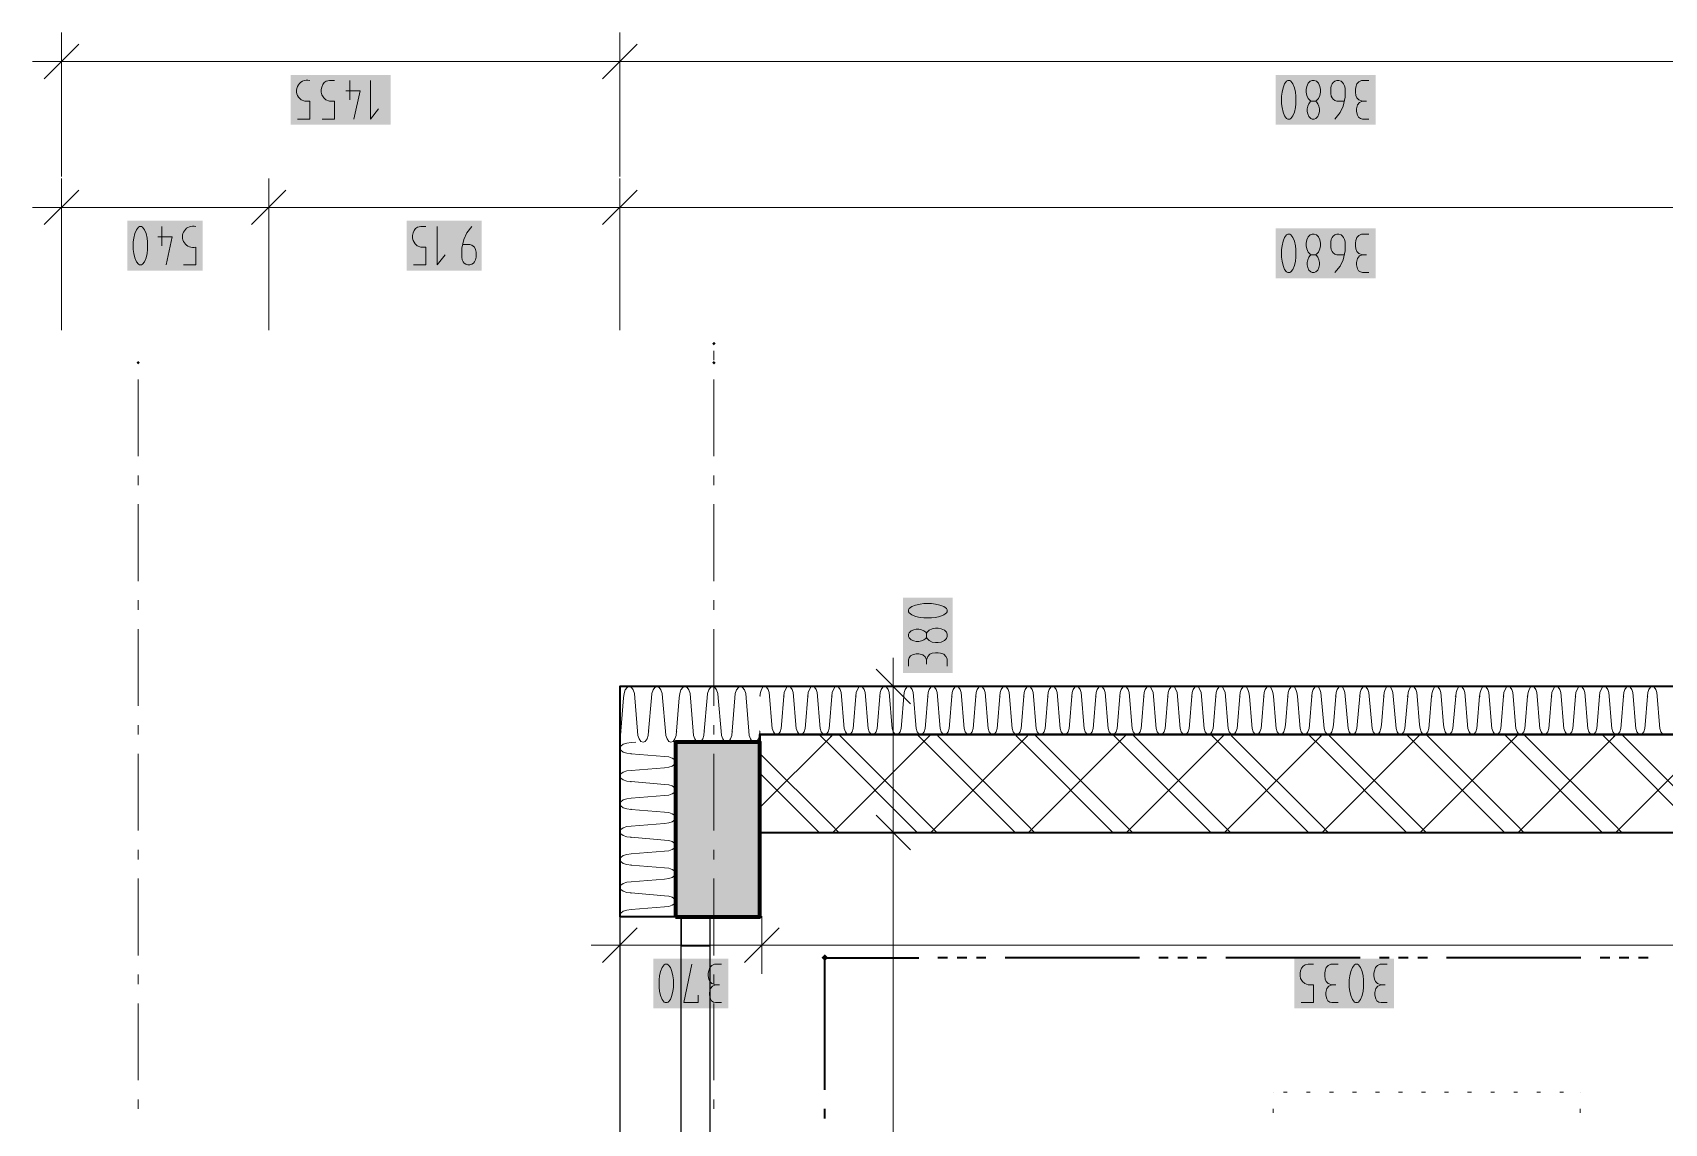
# Model space of a CAD drawing. Header units: millimetres. Extents: x 0 to 594, y 0 to 420.
# Drawn here: x 95.18 to 134.11, y 321.19 to 347.21 of the extents above; entities that cross this region are included whole.
import ezdxf

# ---------------------------------------------------------------- set-up
doc = ezdxf.new("R2010")
doc.units = ezdxf.units.MM
doc.header["$LTSCALE"] = 8
for name, color, linetype in [('PDF_Koty delkove', 7, 'Continuous'), ('PDF_Nabytek', 7, 'Continuous'), ('PDF_Okna', 7, 'Continuous'), ('PDF_Osy hlavni', 7, 'Continuous'), ('PDF_Pozarni useky', 7, 'Continuous'), ('PDF_Steny obvodove nosne', 7, 'Continuous'), ('PDF_Steny sendvic', 7, 'Continuous'), ('PDF_Zatepleni', 7, 'Continuous')]:
    doc.layers.add(name, color=color, linetype=linetype)

msp = doc.modelspace()

# ---------------------------------------------------------------- linework, layer by layer
at = {"layer": 'PDF_Koty delkove', "lineweight": 18}
for points in [[(96.274, 346.935), (95.45, 346.11)], [(95.862, 347.209), (95.862, 346.523), (95.862, 345.836)], [(109.6, 346.935), (108.776, 346.11)], [(109.188, 347.209), (109.188, 346.523), (109.188, 345.836)], [(95.175, 346.523), (95.862, 346.523), (95.862, 343.775)], [(175.086, 346.523), (152.828, 346.523), (147.775, 346.523), (142.87, 346.523), (109.188, 346.523), (95.862, 346.523)], [(109.188, 346.523), (109.188, 346.202), (109.188, 343.775)], [(102.084, 345.149), (102.378, 345.149), (102.378, 345.576), (102.256, 345.576), (102.17, 345.607), (102.121, 345.652), (102.073, 345.728), (102.06, 345.789), (102.06, 345.85), (102.073, 345.912), (102.097, 345.972), (102.134, 346.018), (102.182, 346.049), (102.256, 346.065), (102.378, 346.065)], [(102.647, 345.82), (102.99, 345.82), (102.843, 345.149)], [(102.745, 346.065), (102.745, 345.607)], [(103.234, 346.065), (103.234, 345.149), (103.43, 345.392)], [(126.469, 345.576), (126.298, 345.576), (126.249, 345.591), (126.212, 345.621), (126.188, 345.652), (126.164, 345.697), (126.151, 345.759), (126.151, 345.881), (126.164, 345.942)], [(126.164, 345.942), (126.188, 345.988), (126.212, 346.018), (126.249, 346.049), (126.298, 346.065), (126.347, 346.065), (126.396, 346.049), (126.432, 346.018), (126.457, 345.988), (126.482, 345.942), (126.494, 345.881), (126.494, 345.667), (126.445, 345.454), (126.372, 345.301), (126.249, 345.149)], [(127.056, 346.065), (126.885, 346.065), (126.824, 346.033), (126.775, 345.988), (126.751, 345.912), (126.738, 345.85), (126.738, 345.789), (126.751, 345.713), (126.775, 345.652), (126.824, 345.607), (126.909, 345.576)], [(125.784, 345.576), (125.809, 345.56), (125.845, 345.514), (125.87, 345.454), (125.882, 345.392), (125.882, 345.331), (125.87, 345.271), (125.845, 345.209), (125.796, 345.163), (125.759, 345.149), (125.711, 345.149), (125.674, 345.163), (125.625, 345.209), (125.601, 345.271), (125.588, 345.331), (125.588, 345.392), (125.601, 345.454)], [(125.601, 345.454), (125.625, 345.514), (125.662, 345.56), (125.686, 345.576)], [(127.056, 345.149), (126.909, 345.149), (126.86, 345.163), (126.812, 345.195), (126.787, 345.24), (126.763, 345.331), (126.763, 345.392), (126.787, 345.484), (126.836, 345.545), (126.909, 345.576), (127.007, 345.576)], [(96.274, 343.454), (95.45, 342.63)], [(95.862, 343.729), (95.862, 343.042), (95.862, 342.355)], [(101.22, 343.454), (100.396, 342.63)], [(100.808, 343.729), (100.808, 343.042), (100.808, 342.355)], [(109.6, 343.454), (108.776, 342.63)], [(109.188, 343.729), (109.188, 343.042), (109.188, 342.355)], [(95.175, 343.042), (95.862, 343.042), (95.862, 340.111)], [(95.862, 343.042), (100.808, 343.042), (109.188, 343.042), (142.87, 343.042), (147.775, 343.042), (153.746, 343.042), (164.852, 343.042), (170.232, 343.042), (170.26, 343.042), (170.896, 343.042), (175.086, 343.042), (175.773, 343.042)], [(100.808, 343.042), (100.808, 342.718), (100.808, 340.111)], [(109.188, 343.042), (109.188, 342.713), (109.188, 342.697), (109.188, 340.111)], [(98.164, 342.34), (98.506, 342.34), (98.359, 341.668)], [(98.261, 342.584), (98.261, 342.126)], [(104.264, 341.668), (104.557, 341.668), (104.557, 342.095), (104.435, 342.095), (104.35, 342.126), (104.301, 342.172), (104.252, 342.248), (104.24, 342.309), (104.24, 342.37), (104.252, 342.431), (104.276, 342.492), (104.313, 342.538), (104.361, 342.569), (104.435, 342.584), (104.557, 342.584)], [(104.827, 342.584), (104.827, 341.668), (105.022, 341.912)], [(105.658, 342.584), (105.536, 342.431), (105.462, 342.278), (105.414, 342.065), (105.414, 341.851), (105.426, 341.79), (105.451, 341.744), (105.475, 341.714), (105.511, 341.683), (105.561, 341.668), (105.609, 341.668), (105.658, 341.683), (105.695, 341.714), (105.719, 341.744), (105.744, 341.79), (105.757, 341.851), (105.757, 341.973), (105.744, 342.034), (105.719, 342.095), (105.658, 342.141), (105.609, 342.157), (105.438, 342.157)], [(125.32, 342.034), (125.307, 342.125), (125.282, 342.233), (125.246, 342.324), (125.197, 342.386), (125.172, 342.401), (125.124, 342.401), (125.099, 342.386), (125.051, 342.324), (125.014, 342.233), (124.99, 342.125), (124.977, 342.034)], [(125.577, 342.049), (125.613, 341.973), (125.662, 341.928), (125.686, 341.912), (125.784, 341.912), (125.809, 341.928), (125.858, 341.973), (125.894, 342.049), (125.907, 342.125), (125.907, 342.187), (125.894, 342.263), (125.858, 342.34), (125.809, 342.386), (125.759, 342.401), (125.711, 342.401), (125.662, 342.386), (125.613, 342.34), (125.577, 342.263), (125.564, 342.187)], [(126.469, 341.912), (126.298, 341.912), (126.249, 341.928), (126.212, 341.958), (126.188, 341.989), (126.164, 342.034), (126.151, 342.095), (126.151, 342.217), (126.164, 342.278), (126.188, 342.324), (126.212, 342.354), (126.249, 342.386), (126.298, 342.401), (126.347, 342.401), (126.396, 342.386), (126.432, 342.354), (126.457, 342.324), (126.482, 342.278), (126.494, 342.217), (126.494, 342.004), (126.445, 341.79), (126.372, 341.637), (126.249, 341.485)], [(127.056, 342.401), (126.885, 342.401), (126.824, 342.37), (126.775, 342.324), (126.751, 342.248), (126.738, 342.187), (126.738, 342.125), (126.751, 342.049), (126.775, 341.989), (126.824, 341.943), (126.909, 341.912)], [(124.977, 342.034), (124.977, 341.851), (124.99, 341.76), (125.014, 341.653), (125.051, 341.561), (125.099, 341.5), (125.124, 341.485), (125.172, 341.485), (125.197, 341.5), (125.246, 341.561), (125.282, 341.653), (125.307, 341.76), (125.32, 341.851), (125.32, 342.034)], [(125.564, 342.187), (125.564, 342.125), (125.577, 342.049)], [(125.784, 341.912), (125.809, 341.896), (125.845, 341.851), (125.87, 341.79), (125.882, 341.729), (125.882, 341.667), (125.87, 341.607), (125.845, 341.546), (125.796, 341.5), (125.759, 341.485), (125.711, 341.485), (125.674, 341.5), (125.625, 341.546), (125.601, 341.607), (125.588, 341.667), (125.588, 341.729), (125.601, 341.79), (125.625, 341.851), (125.662, 341.896), (125.686, 341.912)], [(127.056, 341.485), (126.909, 341.485), (126.86, 341.5), (126.812, 341.531), (126.787, 341.577), (126.763, 341.667), (126.763, 341.729), (126.787, 341.82), (126.836, 341.882), (126.909, 341.912), (127.007, 341.912)], [(116.506, 332.782), (116.49, 332.758), (116.444, 332.722), (116.384, 332.697), (116.322, 332.685), (116.261, 332.685), (116.201, 332.697), (116.139, 332.722), (116.093, 332.771), (116.079, 332.807), (116.079, 332.856), (116.093, 332.893), (116.139, 332.942), (116.201, 332.966), (116.261, 332.978), (116.322, 332.978), (116.384, 332.966), (116.444, 332.942), (116.49, 332.905), (116.506, 332.881)], [(116.78, 333.003), (116.719, 333.003), (116.643, 332.99), (116.567, 332.954), (116.521, 332.905), (116.506, 332.881), (116.506, 332.782), (116.521, 332.758), (116.567, 332.709), (116.643, 332.672), (116.719, 332.66), (116.78, 332.66), (116.856, 332.672), (116.933, 332.709), (116.979, 332.758), (116.995, 332.807), (116.995, 332.856), (116.979, 332.905)], [(116.979, 332.905), (116.933, 332.954), (116.856, 332.99), (116.78, 333.003)], [(115.713, 331.61), (115.713, 332.297)], [(116.079, 332.098), (116.079, 332.245), (116.093, 332.294), (116.125, 332.342), (116.17, 332.367), (116.261, 332.391), (116.322, 332.391), (116.414, 332.367), (116.475, 332.318), (116.506, 332.245), (116.506, 332.147)], [(116.995, 332.098), (116.995, 332.269), (116.963, 332.33), (116.918, 332.379), (116.842, 332.403), (116.78, 332.416), (116.719, 332.416), (116.643, 332.403), (116.582, 332.379), (116.537, 332.33), (116.506, 332.245)], [(116.125, 331.198), (115.3, 332.022)], [(116.4, 331.61), (115.713, 331.61), (115.026, 331.61)], [(115.713, 135.687), (115.713, 140.359), (115.713, 148.079), (115.713, 189.557), (115.713, 190.885), (115.713, 201.28), (115.713, 202.288), (115.713, 221.567), (115.713, 222.895), (115.713, 262.69), (115.713, 265.045), (115.713, 266.262), (115.713, 328.13), (115.713, 331.61)], [(116.125, 327.717), (115.3, 328.542)], [(116.4, 328.13), (115.713, 328.13), (115.026, 328.13)], [(109.188, 326.13), (109.188, 325.443), (109.188, 324.756)], [(112.577, 326.13), (112.577, 325.443), (112.577, 324.756)], [(109.6, 325.855), (108.776, 325.031)], [(112.989, 325.855), (112.165, 325.031)], [(109.188, 325.443), (108.501, 325.443)], [(140.365, 325.443), (126.678, 325.443), (112.577, 325.443), (109.188, 325.443)], [(111.054, 324.251), (111.054, 324.069), (110.711, 324.069), (110.906, 324.985)], [(111.616, 324.985), (111.445, 324.985), (111.384, 324.954), (111.335, 324.908), (111.311, 324.832), (111.298, 324.77), (111.298, 324.709), (111.311, 324.633), (111.335, 324.573), (111.384, 324.527), (111.469, 324.496)], [(125.443, 324.069), (125.737, 324.069), (125.737, 324.496), (125.614, 324.496), (125.529, 324.527), (125.48, 324.573), (125.431, 324.649), (125.419, 324.709), (125.419, 324.77), (125.431, 324.832), (125.456, 324.892), (125.492, 324.938), (125.541, 324.969), (125.614, 324.985), (125.737, 324.985)], [(126.324, 324.985), (126.153, 324.985), (126.092, 324.954), (126.043, 324.908), (126.019, 324.832), (126.006, 324.77), (126.006, 324.709), (126.019, 324.633), (126.043, 324.573), (126.092, 324.527), (126.177, 324.496)], [(126.593, 324.617), (126.593, 324.434), (126.606, 324.344), (126.63, 324.236), (126.667, 324.145), (126.715, 324.084), (126.74, 324.069), (126.788, 324.069), (126.813, 324.084), (126.862, 324.145), (126.898, 324.236), (126.923, 324.344), (126.936, 324.434), (126.936, 324.617), (126.923, 324.709), (126.898, 324.816), (126.862, 324.908), (126.813, 324.969), (126.788, 324.985), (126.74, 324.985)], [(126.74, 324.985), (126.715, 324.969), (126.667, 324.908), (126.63, 324.816), (126.606, 324.709), (126.593, 324.617)], [(127.498, 324.985), (127.327, 324.985), (127.266, 324.954), (127.217, 324.908), (127.193, 324.832), (127.18, 324.77), (127.18, 324.709), (127.193, 324.633), (127.217, 324.573), (127.266, 324.527), (127.351, 324.496)], [(111.616, 324.069), (111.469, 324.069), (111.42, 324.084), (111.372, 324.115), (111.347, 324.16), (111.323, 324.251), (111.323, 324.312), (111.347, 324.404), (111.396, 324.465), (111.469, 324.496), (111.567, 324.496)], [(126.324, 324.069), (126.177, 324.069), (126.128, 324.084), (126.079, 324.115), (126.054, 324.16), (126.03, 324.251), (126.03, 324.312), (126.054, 324.404), (126.104, 324.465), (126.177, 324.496), (126.275, 324.496)], [(127.498, 324.069), (127.351, 324.069), (127.302, 324.084), (127.254, 324.115), (127.229, 324.16), (127.204, 324.251), (127.204, 324.312), (127.229, 324.404), (127.278, 324.465), (127.351, 324.496), (127.449, 324.496)]]:
    msp.add_lwpolyline(points, dxfattribs=at)
for points in [[(101.497, 345.149), (101.791, 345.149), (101.791, 345.576), (101.668, 345.576), (101.583, 345.607, -0.843876), (101.791, 346.065)], [(98.775, 341.668), (99.069, 341.668), (99.069, 342.095, -1.306762), (99.069, 342.584)]]:
    msp.add_lwpolyline(points, format="xyb", dxfattribs=at)
for points in [[(124.977, 345.697), (124.977, 345.514), (124.99, 345.423), (125.014, 345.316), (125.051, 345.225), (125.099, 345.163), (125.124, 345.149), (125.172, 345.149), (125.197, 345.163), (125.246, 345.225), (125.282, 345.316), (125.307, 345.423), (125.32, 345.514), (125.32, 345.697), (125.307, 345.789), (125.282, 345.896), (125.246, 345.988), (125.197, 346.049), (125.172, 346.065), (125.124, 346.065), (125.099, 346.049), (125.051, 345.988), (125.014, 345.896), (124.99, 345.789)], [(125.564, 345.85), (125.564, 345.789), (125.577, 345.713), (125.613, 345.637), (125.662, 345.591), (125.686, 345.576), (125.784, 345.576), (125.809, 345.591), (125.858, 345.637), (125.894, 345.713), (125.907, 345.789), (125.907, 345.85), (125.894, 345.926), (125.858, 346.003), (125.809, 346.049), (125.759, 346.065), (125.711, 346.065), (125.662, 346.049), (125.613, 346.003), (125.577, 345.926)], [(97.577, 342.217), (97.577, 342.034), (97.589, 341.943), (97.613, 341.836), (97.65, 341.744), (97.698, 341.683), (97.723, 341.668), (97.772, 341.668), (97.797, 341.683), (97.845, 341.744), (97.882, 341.836), (97.907, 341.943), (97.919, 342.034), (97.919, 342.217), (97.907, 342.309), (97.882, 342.416), (97.845, 342.507), (97.797, 342.569), (97.772, 342.584), (97.723, 342.584), (97.698, 342.569), (97.65, 342.507), (97.613, 342.416), (97.589, 342.309)], [(116.627, 333.59), (116.444, 333.59), (116.353, 333.577), (116.246, 333.553), (116.155, 333.516), (116.093, 333.468), (116.079, 333.443), (116.079, 333.395), (116.093, 333.37), (116.155, 333.321), (116.246, 333.284), (116.353, 333.26), (116.444, 333.247), (116.627, 333.247), (116.719, 333.26), (116.826, 333.284), (116.918, 333.321), (116.979, 333.37), (116.995, 333.395), (116.995, 333.443), (116.979, 333.468), (116.918, 333.516), (116.826, 333.553), (116.719, 333.577)], [(110.124, 324.617), (110.124, 324.434), (110.137, 324.344), (110.161, 324.236), (110.198, 324.145), (110.246, 324.084), (110.271, 324.069), (110.319, 324.069), (110.344, 324.084), (110.393, 324.145), (110.429, 324.236), (110.454, 324.344), (110.467, 324.434), (110.467, 324.617), (110.454, 324.709), (110.429, 324.816), (110.393, 324.908), (110.344, 324.969), (110.319, 324.985), (110.271, 324.985), (110.246, 324.969), (110.198, 324.908), (110.161, 324.816), (110.137, 324.709)]]:
    msp.add_lwpolyline(points, close=True, dxfattribs=at)
at = {"layer": 'PDF_Koty delkove', "color": 7, "lineweight": 18, "true_color": 0xffffff, "transparency": 33554559}
for points in [[(103.715, 346.202), (101.336, 346.202), (103.715, 345.011), (101.336, 345.011)], [(127.219, 346.202), (124.84, 346.202), (127.219, 345.011), (124.84, 345.011)], [(99.231, 342.722), (97.439, 342.722), (99.231, 341.531), (97.439, 341.531)], [(105.894, 342.722), (104.102, 342.722), (105.894, 341.531), (104.102, 341.531)], [(127.219, 342.538), (124.84, 342.538), (127.219, 341.348), (124.84, 341.348)], [(117.132, 331.935), (117.132, 333.727), (115.941, 331.935), (115.941, 333.727)], [(111.778, 325.122), (109.987, 325.122), (111.778, 323.931), (109.987, 323.931)], [(127.66, 325.122), (125.282, 325.122), (127.66, 323.931), (125.282, 323.931)]]:
    msp.add_solid(points, dxfattribs=at)
at = {"layer": 'PDF_Nabytek', "lineweight": 13}
for points in [[(124.776, 321.935), (124.776, 321.935)], [(124.776, 321.935), (124.776, 321.935)], [(125.114, 321.935), (125.022, 321.935)], [(125.663, 321.935), (125.572, 321.935)], [(126.213, 321.935), (126.121, 321.935)], [(126.762, 321.935), (126.671, 321.935)], [(127.312, 321.935), (127.22, 321.935)], [(127.861, 321.935), (127.77, 321.935)], [(128.411, 321.935), (128.319, 321.935)], [(128.96, 321.935), (128.869, 321.935)], [(129.51, 321.935), (129.418, 321.935)], [(130.059, 321.935), (129.968, 321.935)], [(130.609, 321.935), (130.517, 321.935)], [(131.158, 321.935), (131.067, 321.935)], [(131.708, 321.935), (131.616, 321.935)], [(132.103, 321.935), (132.103, 321.935)], [(132.103, 321.935), (132.103, 321.935)], [(124.776, 321.442), (124.776, 321.533)], [(132.103, 321.442), (132.103, 321.533)]]:
    msp.add_lwpolyline(points, dxfattribs=at)
at = {"layer": 'PDF_Okna', "lineweight": 25}
for points in [[(109.188, 326.115), (109.188, 316.956)], [(110.654, 316.956), (110.654, 326.115)], [(111.341, 316.956), (111.341, 326.115)]]:
    msp.add_lwpolyline(points, dxfattribs=at)
msp.add_lwpolyline([(110.654, 326.115), (110.654, 325.428), (111.341, 325.428), (111.341, 326.115)], close=True, dxfattribs=at)
at = {"layer": 'PDF_Osy hlavni', "lineweight": 18}
for points in [[(111.432, 339.393), (111.432, 339.622)], [(97.694, 337.103), (97.694, 338.935)], [(111.432, 338.935), (111.432, 337.103), (111.432, 338.935)], [(97.694, 336.416), (97.694, 336.645)], [(111.432, 336.416), (111.432, 336.645)], [(111.432, 336.416), (111.432, 336.645)], [(97.694, 334.126), (97.694, 335.958)], [(111.432, 335.958), (111.432, 334.126), (111.432, 335.958)], [(97.694, 333.44), (97.694, 333.668)], [(111.432, 333.44), (111.432, 333.668), (111.432, 333.44)], [(97.694, 331.15), (97.694, 332.982)], [(111.432, 332.982), (111.432, 331.15), (111.432, 332.982)], [(97.694, 330.463), (97.694, 330.692)], [(111.432, 330.463), (111.432, 330.692), (111.432, 330.463)], [(97.694, 328.173), (97.694, 330.005)], [(111.432, 330.005), (111.432, 328.173), (111.432, 330.005)], [(97.694, 327.486), (97.694, 327.715)], [(111.432, 327.715), (111.432, 327.486), (111.432, 327.715)], [(97.694, 325.197), (97.694, 327.028)], [(111.432, 327.028), (111.432, 325.197), (111.432, 327.028)], [(97.694, 324.51), (97.694, 324.739)], [(111.432, 324.739), (111.432, 324.51), (111.432, 324.739)], [(97.694, 322.22), (97.694, 324.052)], [(111.432, 324.052), (111.432, 322.22), (111.432, 324.052)], [(97.694, 321.533), (97.694, 321.762)], [(111.432, 321.762), (111.432, 321.533), (111.432, 321.762)]]:
    msp.add_lwpolyline(points, dxfattribs=at)
at = {"layer": 'PDF_Osy hlavni', "lineweight": 18, "transparency": 33554559}
for points in [[(111.432, 339.752), (111.391, 339.793), (111.473, 339.793), (111.432, 339.835)], [(97.694, 339.294), (97.653, 339.335), (97.735, 339.335), (97.694, 339.377)], [(111.432, 339.294), (111.391, 339.335), (111.473, 339.335), (111.432, 339.377)]]:
    msp.add_solid(points, dxfattribs=at)
at = {"layer": 'PDF_Pozarni useky', "lineweight": 35}
for points in [[(114.079, 321.991), (114.079, 325.142), (116.321, 325.142)], [(117.008, 325.142), (116.779, 325.142)], [(117.466, 325.142), (117.237, 325.142)], [(117.924, 325.142), (117.695, 325.142)], [(121.588, 325.142), (118.382, 325.142)], [(122.274, 325.142), (122.045, 325.142)], [(122.732, 325.142), (122.503, 325.142)], [(123.19, 325.142), (122.961, 325.142)], [(126.854, 325.142), (123.648, 325.142)], [(127.541, 325.142), (127.312, 325.142)], [(127.999, 325.142), (127.77, 325.142)], [(128.457, 325.142), (128.228, 325.142)], [(132.12, 325.142), (128.915, 325.142)], [(132.807, 325.142), (132.578, 325.142)], [(133.265, 325.142), (133.036, 325.142)], [(133.723, 325.142), (133.494, 325.142)], [(114.079, 321.304), (114.079, 321.533)]]:
    msp.add_lwpolyline(points, dxfattribs=at)
at = {"layer": 'PDF_Pozarni useky', "lineweight": 35, "transparency": 33554559}
for points in [[(114.079, 325.062), (113.999, 325.142), (114.159, 325.142), (114.079, 325.222)], [(114.159, 325.142), (114.079, 325.062), (114.079, 325.222), (113.999, 325.142)]]:
    msp.add_solid(points, dxfattribs=at)
at = {"layer": 'PDF_Steny obvodove nosne', "lineweight": 70}
msp.add_lwpolyline([(110.516, 326.115), (110.654, 326.115), (111.341, 326.115), (112.531, 326.115), (112.531, 328.13), (112.531, 330.282), (110.516, 330.282), (110.516, 326.115)], dxfattribs=at)
at = {"layer": 'PDF_Steny obvodove nosne', "color": 9, "lineweight": 9, "true_color": 0xc0c0c0, "transparency": 33554559}
msp.add_solid([(112.531, 326.115), (112.531, 330.282), (110.516, 326.115), (110.516, 330.282)], dxfattribs=at)
at = {"layer": 'PDF_Steny sendvic', "lineweight": 9}
for points in [[(112.646, 331.61), (112.646, 331.61), (112.602, 331.592), (112.565, 331.543), (112.54, 331.469), (112.531, 331.381)], [(112.76, 331.381), (112.752, 331.469), (112.727, 331.543), (112.69, 331.592), (112.646, 331.61)], [(112.76, 331.381), (112.817, 330.694)], [(113.047, 330.694), (113.104, 331.381)], [(113.218, 331.61), (113.174, 331.592), (113.137, 331.543), (113.112, 331.469), (113.104, 331.381)], [(113.333, 331.381), (113.324, 331.469), (113.299, 331.543), (113.262, 331.592), (113.218, 331.61)], [(113.333, 331.381), (113.389, 330.694)], [(113.619, 330.694), (113.676, 331.381)], [(113.791, 331.61), (113.747, 331.592), (113.71, 331.543), (113.685, 331.469), (113.676, 331.381)], [(113.905, 331.381), (113.896, 331.469), (113.872, 331.543), (113.834, 331.592), (113.791, 331.61)], [(113.905, 331.381), (113.962, 330.694)], [(114.192, 330.694), (114.249, 331.381)], [(114.363, 331.61), (114.319, 331.592), (114.282, 331.543), (114.257, 331.469), (114.249, 331.381)], [(114.478, 331.381), (114.469, 331.469), (114.444, 331.543), (114.407, 331.592), (114.363, 331.61)], [(114.478, 331.381), (114.534, 330.694)], [(114.764, 330.694), (114.821, 331.381)], [(114.935, 331.61), (114.892, 331.592), (114.855, 331.543), (114.83, 331.469), (114.821, 331.381)], [(115.05, 331.381), (115.041, 331.469), (115.016, 331.543), (114.979, 331.592), (114.935, 331.61)], [(115.05, 331.381), (115.107, 330.694)], [(115.337, 330.694), (115.393, 331.381)], [(115.508, 331.61), (115.464, 331.592), (115.427, 331.543), (115.402, 331.469), (115.393, 331.381)], [(115.622, 331.381), (115.614, 331.469), (115.589, 331.543), (115.552, 331.592), (115.508, 331.61)], [(115.622, 331.381), (115.679, 330.694)], [(115.909, 330.694), (115.966, 331.381)], [(116.08, 331.61), (116.037, 331.592), (115.999, 331.543), (115.975, 331.469), (115.966, 331.381)], [(116.195, 331.381), (116.186, 331.469), (116.161, 331.543), (116.124, 331.592), (116.08, 331.61)], [(116.195, 331.381), (116.251, 330.694), (116.26, 330.606), (116.285, 330.531), (116.322, 330.481), (116.355, 330.465)], [(116.482, 330.694), (116.538, 331.381)], [(116.653, 331.61), (116.609, 331.592), (116.572, 331.543), (116.547, 331.469), (116.538, 331.381)], [(116.767, 331.381), (116.759, 331.469), (116.734, 331.543), (116.697, 331.592), (116.653, 331.61)], [(116.767, 331.381), (116.824, 330.694)], [(117.054, 330.694), (117.111, 331.381)], [(117.225, 331.61), (117.181, 331.592), (117.144, 331.543), (117.119, 331.469), (117.111, 331.381)], [(117.34, 331.381), (117.331, 331.469), (117.306, 331.543), (117.269, 331.592), (117.225, 331.61)], [(117.34, 331.381), (117.396, 330.694), (117.405, 330.606), (117.43, 330.531), (117.467, 330.481), (117.499, 330.465)], [(117.626, 330.694), (117.683, 331.381)], [(117.798, 331.61), (117.754, 331.592), (117.717, 331.543), (117.692, 331.469), (117.683, 331.381)], [(117.912, 331.381), (117.903, 331.469), (117.879, 331.543), (117.841, 331.592), (117.798, 331.61)], [(117.912, 331.381), (117.969, 330.694)], [(118.199, 330.694), (118.256, 331.381)], [(118.37, 331.61), (118.326, 331.592), (118.289, 331.543), (118.264, 331.469), (118.256, 331.381)], [(118.484, 331.381), (118.476, 331.469), (118.451, 331.543), (118.414, 331.592), (118.37, 331.61)], [(118.484, 331.381), (118.541, 330.694), (118.55, 330.606), (118.575, 330.531), (118.612, 330.481), (118.644, 330.465)], [(118.771, 330.694), (118.828, 331.381)], [(118.942, 331.61), (118.899, 331.592), (118.861, 331.543), (118.837, 331.469), (118.828, 331.381)], [(119.057, 331.381), (119.048, 331.469), (119.023, 331.543), (118.986, 331.592), (118.942, 331.61)], [(119.057, 331.381), (119.114, 330.694)], [(119.344, 330.694), (119.4, 331.381)], [(119.515, 331.61), (119.471, 331.592), (119.434, 331.543), (119.409, 331.469), (119.4, 331.381)], [(119.629, 331.381), (119.621, 331.469), (119.596, 331.543), (119.559, 331.592), (119.515, 331.61)], [(119.629, 331.381), (119.686, 330.694), (119.695, 330.606), (119.72, 330.531), (119.757, 330.481), (119.789, 330.465)], [(119.916, 330.694), (119.973, 331.381)], [(120.087, 331.61), (120.087, 331.61), (120.043, 331.592), (120.006, 331.543), (119.982, 331.469), (119.973, 331.381)], [(120.202, 331.381), (120.193, 331.469), (120.168, 331.543), (120.131, 331.592), (120.087, 331.61)], [(120.202, 331.381), (120.258, 330.694)], [(120.489, 330.694), (120.545, 331.381)], [(120.66, 331.61), (120.616, 331.592), (120.579, 331.543), (120.554, 331.469), (120.545, 331.381)], [(120.774, 331.381), (120.765, 331.469), (120.741, 331.543), (120.704, 331.592), (120.66, 331.61)], [(120.774, 331.381), (120.831, 330.694)], [(121.061, 330.694), (121.118, 331.381)], [(121.232, 331.61), (121.188, 331.592), (121.151, 331.543), (121.126, 331.469), (121.118, 331.381)], [(121.347, 331.381), (121.338, 331.469), (121.313, 331.543), (121.276, 331.592), (121.232, 331.61)], [(121.347, 331.381), (121.403, 330.694)], [(121.633, 330.694), (121.69, 331.381)], [(121.724, 331.543), (121.699, 331.469), (121.69, 331.381)], [(121.805, 331.61), (121.761, 331.592), (121.724, 331.543)], [(121.919, 331.381), (121.91, 331.469), (121.885, 331.543), (121.848, 331.592), (121.805, 331.61)], [(121.919, 331.381), (121.976, 330.694)], [(122.206, 330.694), (122.262, 331.381)], [(122.377, 331.61), (122.333, 331.592), (122.296, 331.543), (122.271, 331.469), (122.262, 331.381)], [(122.491, 331.381), (122.483, 331.469), (122.458, 331.543), (122.421, 331.592), (122.377, 331.61)], [(122.491, 331.381), (122.548, 330.694)], [(122.778, 330.694), (122.835, 331.381)], [(122.949, 331.61), (122.906, 331.592), (122.868, 331.543), (122.844, 331.469), (122.835, 331.381)], [(123.064, 331.381), (123.055, 331.469), (123.03, 331.543), (122.993, 331.592), (122.949, 331.61)], [(123.064, 331.381), (123.121, 330.694)], [(123.351, 330.694), (123.407, 331.381)], [(123.522, 331.61), (123.478, 331.592), (123.441, 331.543), (123.416, 331.469), (123.407, 331.381)], [(123.636, 331.381), (123.628, 331.469), (123.603, 331.543), (123.566, 331.592), (123.522, 331.61)], [(123.636, 331.381), (123.693, 330.694)], [(123.923, 330.694), (123.98, 331.381)], [(124.094, 331.61), (124.05, 331.592), (124.013, 331.543), (123.988, 331.469), (123.98, 331.381)], [(124.209, 331.381), (124.2, 331.469), (124.175, 331.543), (124.138, 331.592), (124.094, 331.61)], [(124.209, 331.381), (124.265, 330.694)], [(124.496, 330.694), (124.552, 331.381)], [(124.667, 331.61), (124.623, 331.592), (124.586, 331.543), (124.561, 331.469), (124.552, 331.381)], [(124.781, 331.381), (124.772, 331.469), (124.748, 331.543), (124.71, 331.592), (124.667, 331.61)], [(124.781, 331.381), (124.838, 330.694)], [(125.068, 330.694), (125.125, 331.381)], [(125.239, 331.61), (125.195, 331.592), (125.158, 331.543), (125.133, 331.469), (125.125, 331.381)], [(125.354, 331.381), (125.345, 331.469), (125.32, 331.543), (125.283, 331.592), (125.239, 331.61)], [(125.354, 331.381), (125.41, 330.694)], [(125.64, 330.694), (125.697, 331.381)], [(125.812, 331.61), (125.768, 331.592), (125.731, 331.543), (125.706, 331.469), (125.697, 331.381)], [(125.926, 331.381), (125.917, 331.469), (125.892, 331.543), (125.855, 331.592), (125.812, 331.61)], [(125.926, 331.381), (125.983, 330.694)], [(126.213, 330.694), (126.269, 331.381)], [(126.384, 331.61), (126.34, 331.592), (126.303, 331.543), (126.278, 331.469), (126.269, 331.381)], [(126.498, 331.381), (126.49, 331.469), (126.465, 331.543), (126.428, 331.592), (126.384, 331.61)], [(126.498, 331.381), (126.555, 330.694)], [(126.785, 330.694), (126.842, 331.381)], [(126.956, 331.61), (126.913, 331.592), (126.875, 331.543), (126.851, 331.469), (126.842, 331.381)], [(127.071, 331.381), (127.062, 331.469), (127.037, 331.543), (127, 331.592), (126.956, 331.61)], [(127.071, 331.381), (127.128, 330.694)], [(127.358, 330.694), (127.414, 331.381)], [(127.448, 331.543), (127.423, 331.469), (127.414, 331.381)], [(127.529, 331.61), (127.485, 331.592), (127.448, 331.543)], [(127.643, 331.381), (127.635, 331.469), (127.61, 331.543), (127.573, 331.592), (127.529, 331.61)], [(127.643, 331.381), (127.7, 330.694)], [(127.93, 330.694), (127.987, 331.381)], [(128.101, 331.61), (128.057, 331.592), (128.02, 331.543), (127.995, 331.469), (127.987, 331.381)], [(128.216, 331.381), (128.207, 331.469), (128.182, 331.543), (128.145, 331.592), (128.101, 331.61)], [(128.216, 331.381), (128.272, 330.694)], [(128.502, 330.694), (128.559, 331.381)], [(128.674, 331.61), (128.63, 331.592), (128.593, 331.543), (128.568, 331.469), (128.559, 331.381)], [(128.788, 331.381), (128.779, 331.469), (128.755, 331.543), (128.717, 331.592), (128.674, 331.61)], [(128.788, 331.381), (128.845, 330.694)], [(129.075, 330.694), (129.132, 331.381)], [(129.246, 331.61), (129.202, 331.592), (129.165, 331.543), (129.14, 331.469), (129.132, 331.381)], [(129.361, 331.381), (129.352, 331.469), (129.327, 331.543), (129.29, 331.592), (129.246, 331.61)], [(129.361, 331.381), (129.417, 330.694), (129.426, 330.606), (129.451, 330.531), (129.488, 330.481), (129.52, 330.465)], [(129.647, 330.694), (129.704, 331.381)], [(129.818, 331.61), (129.775, 331.592), (129.738, 331.543), (129.713, 331.469), (129.704, 331.381)], [(129.899, 331.543), (129.862, 331.592), (129.818, 331.61)], [(129.933, 331.381), (129.924, 331.469), (129.899, 331.543)], [(129.933, 331.381), (129.99, 330.694)], [(130.22, 330.694), (130.276, 331.381)], [(130.391, 331.61), (130.347, 331.592), (130.31, 331.543), (130.285, 331.469), (130.276, 331.381)], [(130.505, 331.381), (130.497, 331.469), (130.472, 331.543), (130.435, 331.592), (130.391, 331.61)], [(130.505, 331.381), (130.562, 330.694), (130.571, 330.606), (130.596, 330.531), (130.633, 330.481), (130.665, 330.465)], [(130.792, 330.694), (130.849, 331.381)], [(130.963, 331.61), (130.92, 331.592), (130.882, 331.543), (130.858, 331.469), (130.849, 331.381)], [(131.078, 331.381), (131.069, 331.469), (131.044, 331.543), (131.007, 331.592), (130.963, 331.61)], [(131.078, 331.381), (131.134, 330.694)], [(131.365, 330.694), (131.421, 331.381)], [(131.536, 331.61), (131.492, 331.592), (131.455, 331.543), (131.43, 331.469), (131.421, 331.381)], [(131.65, 331.381), (131.642, 331.469), (131.617, 331.543), (131.58, 331.592), (131.536, 331.61)], [(131.65, 331.381), (131.707, 330.694), (131.716, 330.606), (131.741, 330.531), (131.778, 330.481), (131.81, 330.465)], [(131.937, 330.694), (131.994, 331.381)], [(132.108, 331.61), (132.064, 331.592), (132.027, 331.543), (132.002, 331.469), (131.994, 331.381)], [(132.223, 331.381), (132.214, 331.469), (132.189, 331.543), (132.152, 331.592), (132.108, 331.61)], [(132.223, 331.381), (132.279, 330.694)], [(132.509, 330.694), (132.566, 331.381)], [(132.681, 331.61), (132.637, 331.592), (132.6, 331.543), (132.575, 331.469), (132.566, 331.381)], [(132.795, 331.381), (132.786, 331.469), (132.762, 331.543), (132.724, 331.592), (132.681, 331.61)], [(132.795, 331.381), (132.852, 330.694), (132.861, 330.606), (132.885, 330.531), (132.923, 330.481), (132.955, 330.465)], [(133.082, 330.694), (133.139, 331.381)], [(133.253, 331.61), (133.209, 331.592), (133.172, 331.543), (133.147, 331.469), (133.139, 331.381)], [(133.368, 331.381), (133.359, 331.469), (133.334, 331.543), (133.297, 331.592), (133.253, 331.61)], [(133.368, 331.381), (133.424, 330.694)], [(133.654, 330.694), (133.711, 331.381)], [(133.825, 331.61), (133.782, 331.592), (133.744, 331.543), (133.72, 331.469), (133.711, 331.381)], [(133.94, 331.381), (133.931, 331.469), (133.906, 331.543), (133.869, 331.592), (133.825, 331.61)], [(133.94, 331.381), (133.997, 330.694), (134.005, 330.606), (134.03, 330.531), (134.068, 330.481), (134.1, 330.465)], [(112.817, 330.694), (112.826, 330.606), (112.851, 330.531), (112.888, 330.481), (112.92, 330.465)], [(112.944, 330.465), (112.976, 330.481), (113.013, 330.531), (113.038, 330.606), (113.047, 330.694)], [(113.047, 330.694), (113.047, 330.694)], [(113.389, 330.694), (113.398, 330.606), (113.423, 330.531), (113.46, 330.481), (113.492, 330.465)], [(113.516, 330.465), (113.548, 330.481), (113.586, 330.531), (113.611, 330.606), (113.619, 330.694)], [(113.619, 330.694), (113.619, 330.694)], [(113.962, 330.694), (113.971, 330.606), (113.995, 330.531)], [(114.089, 330.465), (114.121, 330.481), (114.158, 330.531), (114.183, 330.606), (114.192, 330.694)], [(114.192, 330.694), (114.192, 330.694)], [(114.534, 330.694), (114.543, 330.606), (114.568, 330.531), (114.605, 330.481), (114.637, 330.465)], [(114.661, 330.465), (114.693, 330.481), (114.731, 330.531), (114.756, 330.606), (114.764, 330.694)], [(114.764, 330.694), (114.764, 330.694)], [(115.107, 330.694), (115.115, 330.606), (115.14, 330.531), (115.178, 330.481), (115.21, 330.465)], [(115.234, 330.465), (115.266, 330.481), (115.303, 330.531), (115.328, 330.606), (115.337, 330.694)], [(115.337, 330.694), (115.337, 330.694)], [(115.679, 330.694), (115.688, 330.606), (115.713, 330.531), (115.75, 330.481), (115.782, 330.465)], [(115.806, 330.465), (115.838, 330.481), (115.875, 330.531), (115.9, 330.606), (115.909, 330.694)], [(115.909, 330.694), (115.909, 330.694)], [(116.379, 330.465), (116.411, 330.481), (116.448, 330.531), (116.473, 330.606), (116.482, 330.694)], [(116.482, 330.694), (116.482, 330.694)], [(116.824, 330.694), (116.833, 330.606), (116.858, 330.531), (116.895, 330.481), (116.927, 330.465)], [(116.951, 330.465), (116.983, 330.481), (117.02, 330.531), (117.045, 330.606), (117.054, 330.694)], [(117.054, 330.694), (117.054, 330.694)], [(117.523, 330.465), (117.555, 330.481), (117.593, 330.531), (117.618, 330.606), (117.626, 330.694)], [(117.626, 330.694), (117.626, 330.694)], [(117.969, 330.694), (117.978, 330.606), (118.002, 330.531), (118.04, 330.481), (118.072, 330.465)], [(118.096, 330.465), (118.128, 330.481), (118.165, 330.531), (118.19, 330.606), (118.199, 330.694)], [(118.199, 330.694), (118.199, 330.694)], [(118.7, 330.481), (118.738, 330.531), (118.763, 330.606), (118.771, 330.694)], [(118.771, 330.694), (118.771, 330.694)], [(119.114, 330.694), (119.122, 330.606), (119.147, 330.531), (119.185, 330.481), (119.217, 330.465)], [(119.241, 330.465), (119.273, 330.481), (119.31, 330.531), (119.335, 330.606), (119.344, 330.694)], [(119.344, 330.694), (119.344, 330.694)], [(119.813, 330.465), (119.845, 330.481), (119.882, 330.531), (119.907, 330.606), (119.916, 330.694)], [(119.916, 330.694), (119.916, 330.694)], [(120.258, 330.694), (120.267, 330.606), (120.292, 330.531), (120.329, 330.481), (120.361, 330.465)], [(120.386, 330.465), (120.418, 330.481), (120.455, 330.531), (120.48, 330.606), (120.489, 330.694)], [(120.489, 330.694), (120.489, 330.694)], [(120.831, 330.694), (120.84, 330.606), (120.865, 330.531), (120.902, 330.481), (120.934, 330.465)], [(120.958, 330.465), (120.99, 330.481), (121.027, 330.531), (121.052, 330.606), (121.061, 330.694)], [(121.061, 330.694), (121.061, 330.694)], [(121.403, 330.694), (121.412, 330.606), (121.437, 330.531), (121.474, 330.481), (121.506, 330.465)], [(121.53, 330.465), (121.562, 330.481), (121.6, 330.531), (121.625, 330.606), (121.633, 330.694)], [(121.633, 330.694), (121.633, 330.694)], [(121.976, 330.694), (121.984, 330.606), (122.009, 330.531), (122.047, 330.481), (122.079, 330.465)], [(122.103, 330.465), (122.135, 330.481), (122.172, 330.531), (122.197, 330.606), (122.206, 330.694)], [(122.206, 330.694), (122.206, 330.694)], [(122.548, 330.694), (122.557, 330.606), (122.582, 330.531), (122.619, 330.481), (122.651, 330.465)], [(122.675, 330.465), (122.707, 330.481), (122.745, 330.531), (122.769, 330.606), (122.778, 330.694)], [(122.778, 330.694), (122.778, 330.694)], [(123.121, 330.694), (123.129, 330.606), (123.154, 330.531), (123.192, 330.481), (123.224, 330.465)], [(123.248, 330.465), (123.28, 330.481), (123.317, 330.531), (123.342, 330.606), (123.351, 330.694)], [(123.351, 330.694), (123.351, 330.694)], [(123.693, 330.694), (123.702, 330.606), (123.727, 330.531), (123.764, 330.481), (123.796, 330.465)], [(123.82, 330.465), (123.852, 330.481), (123.889, 330.531), (123.914, 330.606), (123.923, 330.694)], [(123.923, 330.694), (123.923, 330.694)], [(124.265, 330.694), (124.274, 330.606), (124.299, 330.531), (124.336, 330.481), (124.368, 330.465)], [(124.392, 330.465), (124.424, 330.481), (124.462, 330.531), (124.487, 330.606), (124.496, 330.694)], [(124.496, 330.694), (124.496, 330.694)], [(124.838, 330.694), (124.847, 330.606), (124.872, 330.531), (124.909, 330.481), (124.941, 330.465)], [(124.965, 330.465), (124.997, 330.481), (125.034, 330.531), (125.059, 330.606), (125.068, 330.694)], [(125.068, 330.694), (125.068, 330.694)], [(125.41, 330.694), (125.419, 330.606), (125.444, 330.531), (125.481, 330.481), (125.513, 330.465)], [(125.537, 330.465), (125.569, 330.481), (125.607, 330.531), (125.632, 330.606)], [(125.632, 330.606), (125.64, 330.694)], [(125.64, 330.694), (125.64, 330.694)], [(125.983, 330.694), (125.991, 330.606), (126.016, 330.531), (126.054, 330.481), (126.086, 330.465)], [(126.11, 330.465), (126.142, 330.481), (126.179, 330.531), (126.204, 330.606), (126.213, 330.694)], [(126.213, 330.694), (126.213, 330.694)], [(126.555, 330.694), (126.564, 330.606), (126.589, 330.531), (126.626, 330.481), (126.658, 330.465)], [(126.682, 330.465), (126.714, 330.481), (126.752, 330.531), (126.776, 330.606), (126.785, 330.694)], [(126.785, 330.694), (126.785, 330.694)], [(127.128, 330.694), (127.136, 330.606), (127.161, 330.531), (127.199, 330.481), (127.231, 330.465)], [(127.255, 330.465), (127.287, 330.481), (127.324, 330.531), (127.349, 330.606), (127.358, 330.694)], [(127.358, 330.694), (127.358, 330.694)], [(127.7, 330.694), (127.709, 330.606), (127.734, 330.531), (127.771, 330.481), (127.803, 330.465)], [(127.827, 330.465), (127.859, 330.481), (127.896, 330.531), (127.921, 330.606), (127.93, 330.694)], [(127.93, 330.694), (127.93, 330.694)], [(128.272, 330.694), (128.281, 330.606), (128.306, 330.531)], [(128.399, 330.465), (128.431, 330.481), (128.469, 330.531), (128.494, 330.606), (128.502, 330.694)], [(128.502, 330.694), (128.502, 330.694)], [(128.845, 330.694), (128.854, 330.606), (128.878, 330.531), (128.916, 330.481), (128.948, 330.465)], [(128.972, 330.465), (129.004, 330.481), (129.041, 330.531), (129.066, 330.606), (129.075, 330.694)], [(129.075, 330.694), (129.075, 330.694)], [(129.544, 330.465), (129.576, 330.481), (129.614, 330.531), (129.639, 330.606), (129.647, 330.694)], [(129.647, 330.694), (129.647, 330.694)], [(129.99, 330.694), (129.998, 330.606), (130.023, 330.531), (130.061, 330.481), (130.093, 330.465)], [(130.117, 330.465), (130.149, 330.481), (130.186, 330.531), (130.211, 330.606), (130.22, 330.694)], [(130.22, 330.694), (130.22, 330.694)], [(130.689, 330.465), (130.721, 330.481), (130.758, 330.531), (130.783, 330.606), (130.792, 330.694)], [(130.792, 330.694), (130.792, 330.694)], [(131.134, 330.694), (131.143, 330.606), (131.168, 330.531), (131.206, 330.481), (131.238, 330.465)], [(131.262, 330.465), (131.294, 330.481), (131.331, 330.531), (131.356, 330.606), (131.365, 330.694)], [(131.365, 330.694), (131.365, 330.694)], [(131.834, 330.465), (131.866, 330.481), (131.903, 330.531), (131.928, 330.606), (131.937, 330.694)], [(131.937, 330.694), (131.937, 330.694)], [(132.279, 330.694), (132.288, 330.606), (132.313, 330.531), (132.35, 330.481), (132.382, 330.465)], [(132.406, 330.465), (132.438, 330.481), (132.476, 330.531), (132.501, 330.606), (132.509, 330.694)], [(132.509, 330.694), (132.509, 330.694)], [(133.011, 330.481), (133.048, 330.531), (133.073, 330.606), (133.082, 330.694)], [(133.082, 330.694), (133.082, 330.694)], [(133.424, 330.694), (133.433, 330.606), (133.458, 330.531), (133.495, 330.481), (133.527, 330.465)], [(133.551, 330.465), (133.583, 330.481), (133.621, 330.531), (133.646, 330.606), (133.654, 330.694)], [(133.654, 330.694), (133.654, 330.694)], [(133.654, 330.694), (133.654, 330.694)], [(112.531, 328.725), (114.226, 330.419), (114.271, 330.465)], [(113.992, 330.419), (113.946, 330.465)], [(116.282, 328.13), (114.226, 330.186), (113.992, 330.419)], [(113.995, 330.531), (114.033, 330.481), (114.065, 330.465)], [(114.271, 328.13), (116.561, 330.419), (116.607, 330.465)], [(116.749, 328.13), (116.561, 328.317), (114.459, 330.419), (114.413, 330.465)], [(118.617, 328.13), (116.561, 330.186), (116.328, 330.419), (116.282, 330.465)], [(116.607, 328.13), (118.897, 330.419), (118.942, 330.465)], [(118.897, 328.317), (116.795, 330.419), (116.749, 330.465)], [(118.663, 330.419), (118.617, 330.465)], [(118.897, 330.186), (118.663, 330.419)], [(118.668, 330.465), (118.7, 330.481)], [(120.953, 328.13), (118.897, 330.186)], [(118.942, 328.13), (121.232, 330.419), (121.278, 330.465)], [(119.13, 330.419), (119.084, 330.465)], [(121.42, 328.13), (121.232, 328.317), (119.13, 330.419)], [(120.999, 330.419), (120.953, 330.465)], [(123.288, 328.13), (121.232, 330.186), (120.999, 330.419)], [(121.278, 328.13), (123.568, 330.419), (123.613, 330.465)], [(123.568, 328.317), (121.466, 330.419), (121.42, 330.465)], [(123.334, 330.419), (123.288, 330.465)], [(123.568, 330.186), (123.334, 330.419)], [(125.624, 328.13), (123.568, 330.186)], [(123.613, 328.13), (125.903, 330.419), (125.949, 330.465)], [(123.801, 330.419), (123.755, 330.465)], [(125.903, 328.317), (123.801, 330.419)], [(125.67, 330.419), (125.624, 330.465)], [(125.903, 330.186), (125.67, 330.419)], [(127.959, 328.13), (125.903, 330.186)], [(125.949, 328.13), (128.239, 330.419), (128.284, 330.465)], [(128.239, 328.317), (126.137, 330.419), (126.091, 330.465)], [(128.239, 330.186), (128.005, 330.419), (127.959, 330.465)], [(130.295, 328.13), (128.239, 330.186)], [(128.284, 328.13), (130.574, 330.419), (130.62, 330.465)], [(128.306, 330.531), (128.343, 330.481), (128.375, 330.465)], [(128.472, 330.419), (128.426, 330.465)], [(130.762, 328.13), (130.574, 328.317), (128.472, 330.419)], [(130.341, 330.419), (130.295, 330.465)], [(130.574, 330.186), (130.341, 330.419)], [(132.63, 328.13), (130.574, 330.186)], [(130.62, 328.13), (132.91, 330.419), (132.955, 330.465)], [(133.097, 328.13), (132.91, 328.317), (130.808, 330.419), (130.762, 330.465)], [(132.676, 330.419), (132.63, 330.465)], [(132.91, 330.186), (132.676, 330.419)], [(134.966, 328.13), (132.91, 330.186)], [(132.955, 328.13), (135.245, 330.419), (135.291, 330.465)], [(132.979, 330.465), (133.011, 330.481)], [(135.433, 328.13), (135.245, 328.317), (133.143, 330.419), (133.097, 330.465)], [(114.413, 328.13), (114.226, 328.317), (112.531, 330.012)], [(113.946, 328.13), (112.531, 329.545)], [(119.084, 328.13), (118.897, 328.317)], [(123.755, 328.13), (123.568, 328.317)], [(126.091, 328.13), (125.903, 328.317)], [(128.426, 328.13), (128.239, 328.317)]]:
    msp.add_lwpolyline(points, dxfattribs=at)
at = {"layer": 'PDF_Steny sendvic', "lineweight": 35}
for points in [[(112.531, 330.465), (142.046, 330.465), (142.828, 328.13), (143.185, 327.063), (144.27, 327.427), (143.253, 330.465), (142.87, 331.61), (112.531, 331.61)], [(142.828, 328.13), (142.046, 330.465), (112.531, 330.465), (112.531, 330.282), (112.531, 328.13), (112.577, 328.13), (140.365, 328.13), (140.97, 326.322)]]:
    msp.add_lwpolyline(points, dxfattribs=at)
at = {"layer": 'PDF_Steny sendvic', "lineweight": 9, "transparency": 33554559}
for points in [[(112.531, 331.402), (112.552, 331.381), (112.531, 331.36)], [(113.104, 331.36), (113.083, 331.381), (113.124, 331.381), (113.104, 331.402)], [(113.676, 331.36), (113.656, 331.381), (113.697, 331.381), (113.676, 331.402)], [(114.249, 331.36), (114.228, 331.381), (114.269, 331.381), (114.249, 331.402)], [(114.821, 331.36), (114.8, 331.381), (114.842, 331.381), (114.821, 331.402)], [(115.393, 331.36), (115.373, 331.381), (115.414, 331.381), (115.393, 331.402)], [(115.966, 331.36), (115.945, 331.381), (115.986, 331.381), (115.966, 331.402)], [(116.538, 331.36), (116.518, 331.381), (116.559, 331.381), (116.538, 331.402)], [(117.111, 331.36), (117.09, 331.381), (117.131, 331.381), (117.111, 331.402)], [(117.683, 331.36), (117.663, 331.381), (117.704, 331.381), (117.683, 331.402)], [(118.256, 331.36), (118.235, 331.381), (118.276, 331.381), (118.256, 331.402)], [(118.828, 331.36), (118.807, 331.381), (118.849, 331.381), (118.828, 331.402)], [(119.4, 331.36), (119.38, 331.381), (119.421, 331.381), (119.4, 331.402)], [(119.973, 331.36), (119.952, 331.381), (119.993, 331.381), (119.973, 331.402)], [(120.545, 331.36), (120.525, 331.381), (120.566, 331.381), (120.545, 331.402)], [(121.118, 331.36), (121.097, 331.381), (121.138, 331.381), (121.118, 331.402)], [(121.69, 331.36), (121.669, 331.381), (121.711, 331.381), (121.69, 331.402)], [(122.262, 331.36), (122.242, 331.381), (122.283, 331.381), (122.262, 331.402)], [(122.835, 331.36), (122.814, 331.381), (122.856, 331.381), (122.835, 331.402)], [(123.407, 331.36), (123.387, 331.381), (123.428, 331.381), (123.407, 331.402)], [(123.98, 331.36), (123.959, 331.381), (124, 331.381), (123.98, 331.402)], [(124.552, 331.36), (124.532, 331.381), (124.573, 331.381), (124.552, 331.402)], [(125.125, 331.36), (125.104, 331.381), (125.145, 331.381), (125.125, 331.402)], [(125.697, 331.36), (125.676, 331.381), (125.718, 331.381), (125.697, 331.402)], [(126.269, 331.36), (126.249, 331.381), (126.29, 331.381), (126.269, 331.402)], [(126.842, 331.36), (126.821, 331.381), (126.862, 331.381), (126.842, 331.402)], [(127.414, 331.36), (127.394, 331.381), (127.435, 331.381), (127.414, 331.402)], [(127.987, 331.36), (127.966, 331.381), (128.007, 331.381), (127.987, 331.402)], [(128.559, 331.36), (128.539, 331.381), (128.58, 331.381), (128.559, 331.402)], [(129.132, 331.36), (129.111, 331.381), (129.152, 331.381), (129.132, 331.402)], [(129.704, 331.36), (129.683, 331.381), (129.725, 331.381), (129.704, 331.402)], [(130.276, 331.36), (130.256, 331.381), (130.297, 331.381), (130.276, 331.402)], [(130.849, 331.36), (130.828, 331.381), (130.869, 331.381), (130.849, 331.402)], [(131.421, 331.36), (131.401, 331.381), (131.442, 331.381), (131.421, 331.402)], [(131.994, 331.36), (131.973, 331.381), (132.014, 331.381), (131.994, 331.402)], [(132.566, 331.36), (132.546, 331.381), (132.587, 331.381), (132.566, 331.402)], [(133.139, 331.36), (133.118, 331.381), (133.159, 331.381), (133.139, 331.402)], [(133.711, 331.36), (133.69, 331.381), (133.732, 331.381), (133.711, 331.402)], [(114.226, 330.399), (114.205, 330.419), (114.246, 330.419), (114.226, 330.44)], [(116.561, 330.399), (116.541, 330.419), (116.582, 330.419), (116.561, 330.44)], [(118.897, 330.399), (118.876, 330.419), (118.917, 330.419), (118.897, 330.44)], [(121.232, 330.399), (121.212, 330.419), (121.253, 330.419), (121.232, 330.44)], [(123.568, 330.399), (123.547, 330.419), (123.588, 330.419), (123.568, 330.44)], [(125.903, 330.399), (125.882, 330.419), (125.924, 330.419), (125.903, 330.44)], [(128.239, 330.399), (128.218, 330.419), (128.259, 330.419), (128.239, 330.44)], [(130.574, 330.399), (130.553, 330.419), (130.595, 330.419), (130.574, 330.44)], [(132.91, 330.399), (132.889, 330.419), (132.93, 330.419), (132.91, 330.44)]]:
    msp.add_solid(points, dxfattribs=at)
at = {"layer": 'PDF_Zatepleni', "lineweight": 35}
for points in [[(112.531, 331.61), (109.188, 331.61), (109.188, 330.282)], [(109.188, 330.282), (109.188, 326.115)], [(110.516, 330.282), (112.531, 330.282), (112.531, 330.465)], [(110.516, 326.115), (110.516, 330.282)], [(110.516, 326.115), (109.188, 326.115)]]:
    msp.add_lwpolyline(points, dxfattribs=at)
at = {"layer": 'PDF_Zatepleni', "lineweight": 9}
for points in [[(109.396, 331.61), (109.359, 331.591), (109.316, 331.533), (109.287, 331.446), (109.277, 331.344)], [(109.424, 331.61), (109.462, 331.591), (109.505, 331.533), (109.534, 331.446), (109.544, 331.344), (109.61, 330.548), (109.62, 330.446), (109.649, 330.36), (109.692, 330.302), (109.742, 330.282)], [(109.98, 331.533), (109.951, 331.446), (109.941, 331.344)], [(110.061, 331.61), (110.023, 331.591), (109.98, 331.533)], [(110.088, 331.61), (110.126, 331.591), (110.169, 331.533), (110.198, 331.446), (110.208, 331.344), (110.274, 330.548), (110.284, 330.446), (110.313, 330.36), (110.356, 330.302), (110.406, 330.282)], [(110.724, 331.61), (110.687, 331.591), (110.644, 331.533), (110.615, 331.446), (110.605, 331.344), (110.539, 330.548), (110.529, 330.446), (110.5, 330.36), (110.457, 330.302), (110.406, 330.282)], [(110.752, 331.61), (110.79, 331.591), (110.833, 331.533), (110.862, 331.446), (110.872, 331.344), (110.938, 330.548), (110.948, 330.446), (110.977, 330.36), (111.02, 330.302), (111.07, 330.282)], [(111.389, 331.61), (111.351, 331.591), (111.308, 331.533), (111.279, 331.446), (111.269, 331.344), (111.203, 330.548), (111.193, 330.446), (111.164, 330.36), (111.121, 330.302), (111.07, 330.282)], [(111.416, 331.61), (111.454, 331.591), (111.497, 331.533), (111.526, 331.446), (111.536, 331.344), (111.602, 330.548), (111.612, 330.446), (111.641, 330.36), (111.684, 330.302), (111.734, 330.282)], [(112.053, 331.61), (112.015, 331.591), (111.972, 331.533), (111.943, 331.446), (111.933, 331.344), (111.867, 330.548), (111.857, 330.446), (111.828, 330.36), (111.785, 330.302), (111.734, 330.282)], [(112.08, 331.61), (112.118, 331.591), (112.161, 331.533), (112.19, 331.446), (112.2, 331.344), (112.266, 330.548), (112.276, 330.446), (112.305, 330.36), (112.348, 330.302), (112.398, 330.282)], [(109.277, 331.344), (109.211, 330.548), (109.201, 330.446), (109.188, 330.408)], [(109.277, 331.344), (109.277, 331.344)], [(109.941, 331.344), (109.875, 330.548), (109.865, 330.446), (109.836, 330.36), (109.793, 330.302), (109.742, 330.282)], [(109.941, 331.344), (109.941, 331.344)], [(110.605, 331.344), (110.605, 331.344)], [(111.269, 331.344), (111.269, 331.344)], [(111.933, 331.344), (111.933, 331.344)], [(109.454, 330.273), (109.352, 330.263), (109.266, 330.234), (109.209, 330.191), (109.188, 330.14)], [(109.454, 330.273), (109.565, 330.282)], [(112.398, 330.282), (112.449, 330.302), (112.492, 330.36), (112.521, 330.446), (112.531, 330.548)], [(112.531, 330.548), (112.531, 330.548)], [(109.188, 330.14), (109.209, 330.089), (109.266, 330.046), (109.352, 330.017), (109.454, 330.007)], [(110.251, 329.941), (109.454, 330.007)], [(110.251, 329.941), (110.251, 329.941)], [(110.516, 329.822), (110.497, 329.859), (110.439, 329.902), (110.353, 329.931), (110.251, 329.941)], [(110.251, 329.674), (110.353, 329.685), (110.439, 329.714), (110.497, 329.757), (110.516, 329.794)], [(109.454, 329.609), (109.352, 329.599), (109.266, 329.57), (109.209, 329.527), (109.188, 329.476)], [(109.188, 329.476), (109.209, 329.425), (109.266, 329.382), (109.352, 329.353), (109.454, 329.343)], [(109.454, 329.609), (110.251, 329.674)], [(110.251, 329.277), (109.454, 329.343)], [(110.251, 329.277), (110.251, 329.277)], [(110.516, 329.158), (110.497, 329.195), (110.439, 329.238), (110.353, 329.267), (110.251, 329.277)], [(110.251, 329.01), (110.353, 329.021), (110.439, 329.05), (110.497, 329.093), (110.516, 329.13)], [(109.454, 328.945), (109.352, 328.935), (109.266, 328.906), (109.209, 328.863), (109.188, 328.812)], [(109.188, 328.812), (109.209, 328.761), (109.266, 328.718), (109.352, 328.689), (109.454, 328.679)], [(109.454, 328.945), (110.251, 329.01)], [(110.251, 328.613), (109.454, 328.679)], [(109.454, 328.281), (109.352, 328.271), (109.266, 328.242), (109.209, 328.199), (109.188, 328.148)], [(109.454, 328.281), (110.251, 328.346), (110.353, 328.357)], [(110.251, 328.613), (110.251, 328.613)], [(110.516, 328.494), (110.497, 328.531), (110.439, 328.574), (110.353, 328.603), (110.251, 328.613)], [(110.353, 328.357), (110.439, 328.386), (110.497, 328.429), (110.516, 328.466)], [(109.188, 328.148), (109.209, 328.097), (109.266, 328.054), (109.352, 328.025), (109.454, 328.015)], [(110.251, 327.949), (109.454, 328.015)], [(110.251, 327.949), (110.251, 327.949)], [(110.516, 327.83), (110.497, 327.867), (110.439, 327.91), (110.353, 327.939), (110.251, 327.949)], [(109.454, 327.617), (109.352, 327.607), (109.266, 327.578), (109.209, 327.535), (109.188, 327.484)], [(109.188, 327.484), (109.209, 327.433), (109.266, 327.39), (109.352, 327.361), (109.454, 327.351)], [(109.454, 327.617), (110.251, 327.682), (110.353, 327.693), (110.439, 327.722), (110.497, 327.765), (110.516, 327.802)], [(110.251, 327.285), (109.454, 327.351)], [(109.454, 326.953), (110.251, 327.018), (110.353, 327.029), (110.439, 327.058), (110.497, 327.101), (110.516, 327.138)], [(110.251, 327.285), (110.251, 327.285)], [(110.497, 327.203), (110.439, 327.246), (110.353, 327.275), (110.251, 327.285)], [(110.516, 327.166), (110.497, 327.203)], [(109.454, 326.953), (109.352, 326.943), (109.266, 326.914), (109.209, 326.871), (109.188, 326.82), (109.209, 326.769), (109.266, 326.726), (109.352, 326.697), (109.454, 326.687)], [(110.251, 326.621), (109.454, 326.687)], [(110.516, 326.474), (110.497, 326.437), (110.439, 326.394), (110.353, 326.365), (110.251, 326.354), (109.454, 326.289), (109.352, 326.279), (109.266, 326.25), (109.209, 326.207)], [(110.251, 326.621), (110.251, 326.621)], [(110.516, 326.502), (110.497, 326.539), (110.439, 326.582), (110.353, 326.611), (110.251, 326.621)], [(109.209, 326.207), (109.188, 326.156), (109.205, 326.115)]]:
    msp.add_lwpolyline(points, dxfattribs=at)
at = {"layer": 'PDF_Zatepleni', "lineweight": 9, "transparency": 33554559}
for points in [[(109.211, 330.527), (109.191, 330.548), (109.232, 330.548), (109.211, 330.568)], [(109.875, 330.527), (109.855, 330.548), (109.896, 330.548), (109.875, 330.568)], [(110.539, 330.527), (110.519, 330.548), (110.56, 330.548), (110.539, 330.568)], [(111.203, 330.527), (111.183, 330.548), (111.224, 330.548), (111.203, 330.568)], [(111.867, 330.527), (111.847, 330.548), (111.888, 330.548), (111.867, 330.568)], [(112.531, 330.527), (112.511, 330.548), (112.531, 330.568)], [(109.454, 329.987), (109.433, 330.007), (109.475, 330.007), (109.454, 330.028)], [(109.454, 329.323), (109.433, 329.343), (109.475, 329.343), (109.454, 329.364)], [(109.454, 328.659), (109.433, 328.679), (109.475, 328.679), (109.454, 328.7)], [(109.454, 327.995), (109.433, 328.015), (109.475, 328.015), (109.454, 328.036)], [(109.454, 327.331), (109.433, 327.351), (109.475, 327.351), (109.454, 327.372)], [(109.454, 326.667), (109.433, 326.687), (109.475, 326.687), (109.454, 326.708)]]:
    msp.add_solid(points, dxfattribs=at)

doc.saveas('drawing.dxf')
